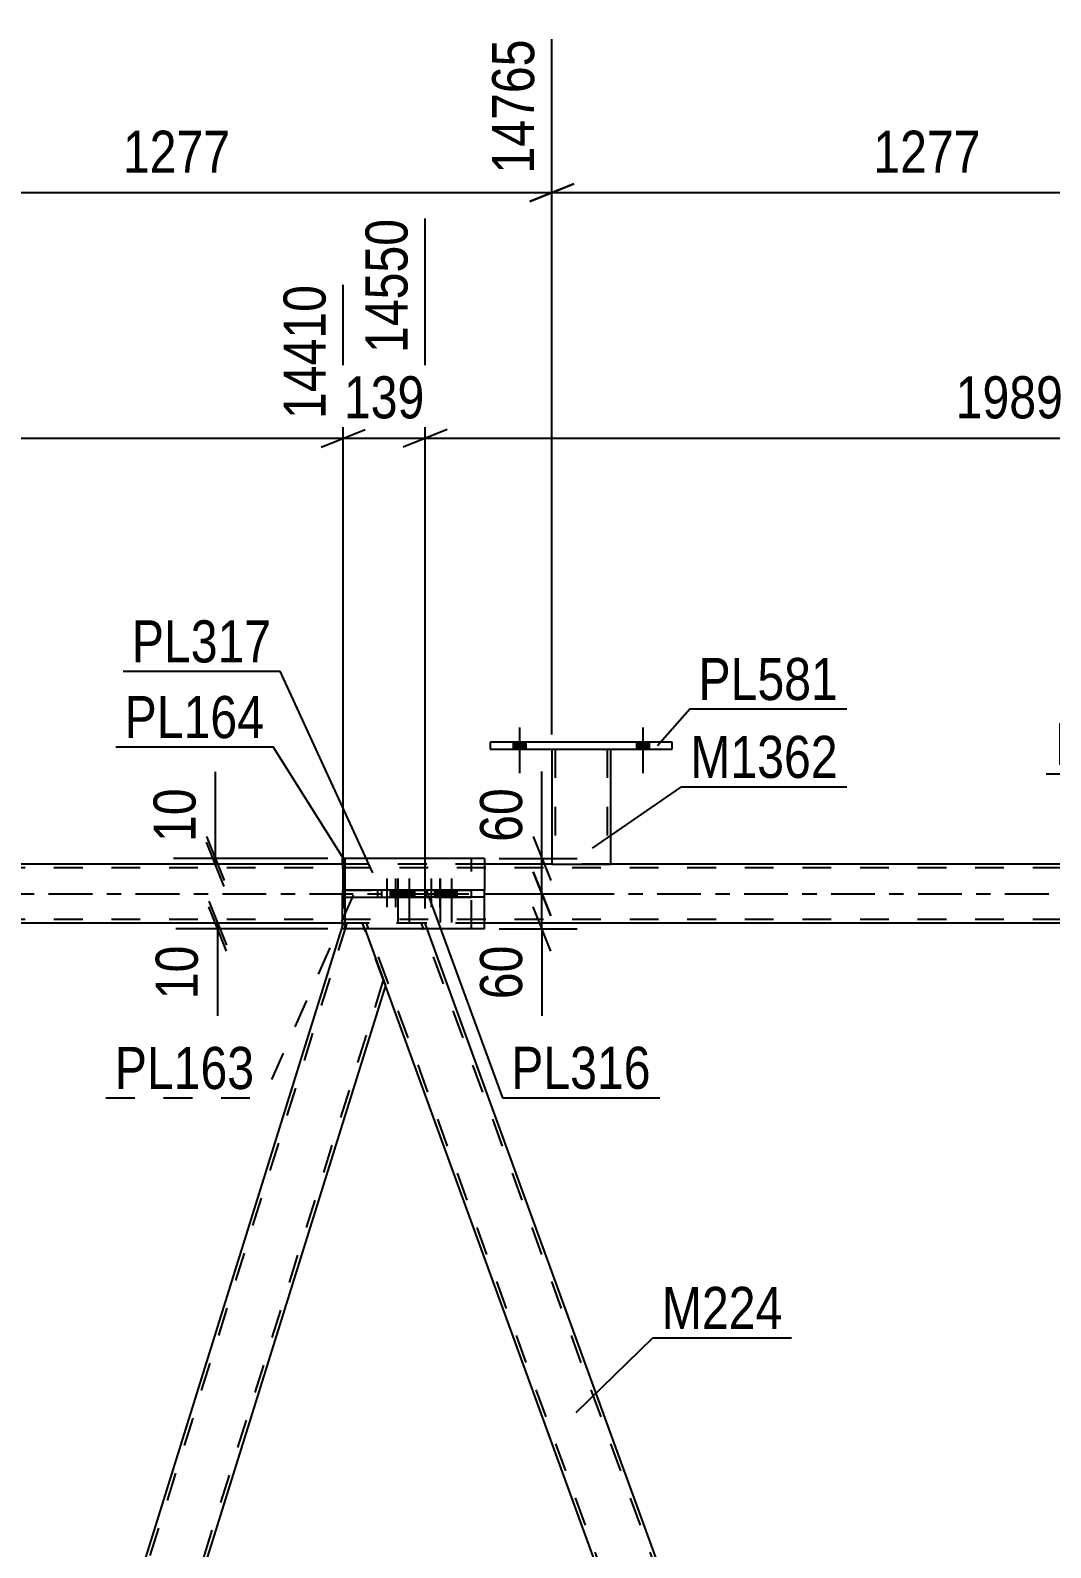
# Model space of a CAD drawing. Header units: millimetres. Extents: x -45 to 796, y -418 to 176.
# Drawn here: x 555.1 to 624.6, y -44.5 to 58.8 of the extents above; entities that cross this region are included whole.
import ezdxf

# ---------------------------------------------------------------- set-up
doc = ezdxf.new("R2010")
doc.units = ezdxf.units.MM
doc.linetypes.add('DXK_LINE_DOT2', pattern=[3.9198, 1.9599, -1.9599])
doc.linetypes.add('DXK_LINE_DOT3', pattern=[5.9187, 2.979, -0.9799, 0.9799, -0.9799])
doc.styles.add('Arial Narrow', font='ARIALN.TTF', dxfattribs={"height": 0.2})

# ---------------------------------------------------------------- blocks, each defined once
blk = doc.blocks.new('Part-122568648-5203 - 5055')
at = {"color": 2, "linetype": 'Continuous'}
for p, q in [((590.61, 9.84), (590.61, 2)), ((594.61, 9.84), (594.61, 2)), ((590.61, 2), (594.61, 2))]:
    blk.add_line(p, q, dxfattribs=at)
at = {"color": 7, "linetype": 'DXK_LINE_DOT2'}
for p, q in [((590.61, 9.84), (594.61, 9.84)), ((590.61, 9.84), (590.61, 9.84)), ((590.61, 9.84), (590.61, 9.84)), ((590.85, 9.84), (590.85, 2)), ((594.37, 9.84), (594.37, 2)), ((594.61, 9.84), (594.61, 9.84)), ((594.61, 9.84), (594.61, 9.84)), ((594.31, 2), (594.35, 2)), ((594.31, 2), (594.35, 2)), ((594.35, 2), (594.37, 2)), ((594.35, 2), (594.37, 2))]:
    blk.add_line(p, q, dxfattribs=at)
blk = doc.blocks.new('Part-122568648-5158 - 5055')
at = {"color": 2, "linetype": 'Continuous'}
for p, q in [((576.41, -2), (539.71, -119.75)), ((576.41, -2), (576.45, -2)), ((576.45, -2), (576.51, -2)), ((577.88, -2.4), (579.28, -6.25)), ((579.28, -6.25), (542.58, -124))]:
    blk.add_line(p, q, dxfattribs=at)
at = {"color": 7, "linetype": 'DXK_LINE_DOT2'}
for p, q in [((576.66, -2), (539.85, -120.12)), ((577.73, -2), (576.51, -2)), ((577.88, -2.4), (577.73, -2)), ((579.14, -5.88), (542.32, -124))]:
    blk.add_line(p, q, dxfattribs=at)
blk = doc.blocks.new('Part-122568648-5178 - 5055')
at = {"color": 7, "linetype": 'DXK_LINE_DOT2'}
for p, q in [((581.99, -2), (577.73, -2)), ((579.28, -6.25), (577.73, -2)), ((622.39, -124), (577.99, -2)), ((626.14, -124), (581.73, -2)), ((582.13, -2.4), (581.99, -2))]:
    blk.add_line(p, q, dxfattribs=at)
at = {"color": 2, "linetype": 'Continuous'}
for p, q in [((624.36, -118.4), (582.13, -2.4)), ((620.1, -118.4), (579.28, -6.25))]:
    blk.add_line(p, q, dxfattribs=at)
blk = doc.blocks.new('Part-122568648-5208 - 5055')
at = {"color": 2, "linetype": 'Continuous'}
for p, q in [((586.41, 10.32), (586.41, 9.84)), ((598.81, 10.32), (586.41, 10.32)), ((586.41, 9.84), (598.81, 9.84)), ((598.81, 9.84), (598.81, 10.32))]:
    blk.add_line(p, q, dxfattribs=at)
blk = doc.blocks.new('Part-122568648-5289 - 5055')
at = {"color": 7, "linetype": 'DXK_LINE_DOT2'}
for p, q in [((699.79, 1.76), (0, 1.76)), ((586.02, 2), (576.51, 2)), ((594.61, 2), (590.61, 2)), ((699.79, -1.76), (0, -1.76)), ((586.02, -2), (576.41, -2))]:
    blk.add_line(p, q, dxfattribs=at)
at = {"color": 2, "linetype": 'Continuous'}
for p, q in [((576.51, 2), (543.53, 2)), ((590.61, 2), (586.02, 2)), ((641.69, 2), (594.61, 2)), ((576.41, -2), (496.85, -2)), ((655.72, -2), (586.02, -2))]:
    blk.add_line(p, q, dxfattribs=at)
at = {"color": 7, "linetype": 'DXK_LINE_DOT3'}
blk.add_line((0, 0), (699.79, 0), dxfattribs=at)
blk = doc.blocks.new('Part-122568648-5496 - 5055')
at = {"color": 2, "linetype": 'Continuous'}
for p, q in [((576.51, 2.4), (576.37, 2.4)), ((576.37, 2), (576.37, 2.4)), ((576.37, -2.12), (576.37, -2)), ((585.15, -2.4), (582.13, -2.4)), ((585.15, -2.4), (585.15, -2.4))]:
    blk.add_line(p, q, dxfattribs=at)
at = {"color": 7, "linetype": 'DXK_LINE_DOT2'}
for p, q in [((585.15, 2.4), (576.51, 2.4)), ((585.15, -2.4), (585.15, 2.4)), ((576.37, -2), (576.37, 2)), ((576.37, -2.4), (576.37, -2.12)), ((582.13, -2.4), (576.37, -2.4))]:
    blk.add_line(p, q, dxfattribs=at)
blk = doc.blocks.new('Bolt-122568648-5364 - 5055')
at = {"linetype": 'Continuous'}
for points in [[(587.97, 9.84), (588.85, 9.84), (588.85, 10.32), (587.97, 10.32)], [(596.37, 9.84), (597.25, 9.84), (597.25, 10.32), (596.37, 10.32)]]:
    blk.add_hatch(color=1, dxfattribs=at).paths.add_polyline_path(points)
at = {"color": 1, "linetype": 'Continuous'}
for p, q in [((588.41, 11.32), (588.41, 8.2)), ((596.81, 11.32), (596.81, 8.2)), ((587.97, 10.32), (587.97, 9.84)), ((588.85, 10.32), (588.85, 9.84)), ((596.37, 10.32), (596.37, 9.84)), ((597.25, 10.32), (597.25, 9.84))]:
    blk.add_line(p, q, dxfattribs=at)
blk = doc.blocks.new('Bolt-122568648-5480 - 5055')
at = {"linetype": 'Continuous'}
for points in [[(587.97, 9.84), (588.85, 9.84), (588.85, 10.32), (587.97, 10.32)], [(596.37, 9.84), (597.25, 9.84), (597.25, 10.32), (596.37, 10.32)]]:
    blk.add_hatch(color=1, dxfattribs=at).paths.add_polyline_path(points)
at = {"color": 1, "linetype": 'Continuous'}
for p, q in [((588.41, 11.32), (588.41, 8.2)), ((596.81, 11.32), (596.81, 8.2)), ((587.97, 10.32), (587.97, 9.84)), ((588.85, 10.32), (588.85, 9.84)), ((596.37, 10.32), (596.37, 9.84)), ((597.25, 10.32), (597.25, 9.84))]:
    blk.add_line(p, q, dxfattribs=at)
blk = doc.blocks.new('Bolt-122568648-5491 - 5055')
at = {"color": 1, "linetype": 'DXK_LINE_DOT2'}
for p, q in [((579.37, 1.04), (579.37, -1.96)), ((579.97, 1.04), (579.97, -1.96)), ((582.39, 1.04), (582.39, -1.96)), ((582.99, 1.04), (582.99, -1.96)), ((579.01, 0.24), (579.01, -0.24)), ((579.61, 0.24), (579.61, -0.24)), ((579.73, 0.24), (579.73, -0.24)), ((580.33, 0.24), (580.33, -0.24)), ((582.03, 0.24), (582.03, -0.24)), ((582.63, 0.24), (582.63, -0.24)), ((582.75, 0.24), (582.75, -0.24)), ((583.35, 0.24), (583.35, -0.24))]:
    blk.add_line(p, q, dxfattribs=at)
blk = doc.blocks.new('Part-122568648-5501 - 5055')
at = {"color": 7, "linetype": 'DXK_LINE_DOT2'}
for p, q in [((576.37, 0.24), (585.15, 0.24)), ((578.74, 0.24), (576.37, 0.24)), ((576.37, 0.24), (576.37, -0.24)), ((585.15, 0.24), (578.74, 0.24)), ((578.74, 0.24), (578.74, -0.24)), ((585.15, 0.24), (585.15, 0.24)), ((585.15, -0.24), (585.15, 0.24)), ((576.37, -0.24), (585.15, -0.24)), ((576.37, -0.24), (578.74, -0.24)), ((578.74, -0.24), (585.15, -0.24))]:
    blk.add_line(p, q, dxfattribs=at)
blk = doc.blocks.new('Bolt-122568648-5503 - 5055')
at = {"linetype": 'Continuous'}
for points in [[(580.49, 0.24), (579.77, 0.24), (579.77, -0.24), (580.49, -0.24)], [(581.26, 0.24), (580.54, 0.24), (580.54, -0.24), (581.26, -0.24)], [(583.38, 0.24), (582.66, 0.24), (582.66, -0.24), (583.38, -0.24)], [(584.15, 0.24), (583.43, 0.24), (583.43, -0.24), (584.15, -0.24)]]:
    blk.add_hatch(color=1, dxfattribs=at).paths.add_polyline_path(points)
at = {"color": 1, "linetype": 'Continuous'}
for p, q in [((580.13, 1.04), (580.13, -1.96)), ((580.9, 1.04), (580.9, -1.96)), ((583.02, 1.04), (583.02, -1.96)), ((583.79, 1.04), (583.79, -1.96)), ((579.77, 0.24), (579.77, -0.24)), ((580.49, 0.24), (580.49, -0.24)), ((580.54, 0.24), (580.54, -0.24)), ((581.26, 0.24), (581.26, -0.24)), ((582.66, 0.24), (582.66, -0.24)), ((583.38, 0.24), (583.38, -0.24)), ((583.43, 0.24), (583.43, -0.24)), ((584.15, 0.24), (584.15, -0.24))]:
    blk.add_line(p, q, dxfattribs=at)
blk = doc.blocks.new('Part-122568648-5508 - 5055')
at = {"color": 2, "linetype": 'Continuous'}
for p, q in [((586.02, 2.4), (576.51, 2.4)), ((576.51, 2.4), (576.51, -2.4)), ((586.02, 2.4), (586.02, 0.24)), ((586.02, -2.4), (586.02, -0.24)), ((586.02, -2.4), (576.51, -2.4))]:
    blk.add_line(p, q, dxfattribs=at)
at = {"color": 7, "linetype": 'DXK_LINE_DOT2'}
blk.add_line((586.02, -0.24), (586.02, 0.24), dxfattribs=at)
blk = doc.blocks.new('Part-122568648-5513 - 5055')
at = {"color": 2, "linetype": 'Continuous'}
for p, q in [((579.87, 0.24), (576.51, 0.24)), ((576.51, 0.24), (576.51, -0.24)), ((579.87, -0.24), (579.87, 0.24)), ((586.02, 0.24), (579.87, 0.24)), ((586.02, -0.24), (586.02, 0.24)), ((576.51, -0.24), (579.87, -0.24)), ((586.02, -0.24), (579.87, -0.24))]:
    blk.add_line(p, q, dxfattribs=at)
blk = doc.blocks.new('StraightDimension-122568648-6323 - 5055')
at = {"color": 7, "linetype": 'Continuous'}
for p, q in [((539.53, 10.84), (539.53, 58.15)), ((590.61, 10.84), (590.61, 58.15)), ((541.03, 48.31), (538.03, 47.11)), ((539.53, 47.71), (590.61, 47.71)), ((589.11, 47.11), (592.11, 48.31))]:
    blk.add_line(p, q, dxfattribs=at)
at = {"color": 0}
blk.add_wipeout([(569.33, 48.46), (569.33, 52.66), (560.81, 52.66), (560.81, 48.46)], dxfattribs=at)
at = {"color": 3, "style": 'Arial Narrow'}
blk.add_text('1277', height=2.863, dxfattribs=at).set_placement((561.41, 49.06))
at = {"color": 0, "linetype": 'Continuous'}
blk.add_wipeout([(590.01, 58.75), (585.81, 58.75), (585.81, 48.41), (590.01, 48.41)], dxfattribs=at)
at = {"color": 3, "linetype": 'Continuous', "style": 'Arial Narrow'}
blk.add_text('14765', height=2.863, rotation=90.0002, dxfattribs=at).set_placement((589.41, 49.01))
blk = doc.blocks.new('StraightDimension-122568648-13005 - 5055')
at = {"color": 7, "linetype": 'Continuous'}
for p, q in [((496.85, -1), (496.85, 45.94)), ((576.41, -1), (576.41, 41.44)), ((498.35, 31.6), (495.35, 30.4)), ((496.85, 31), (576.41, 31)), ((574.91, 30.4), (577.91, 31.6))]:
    blk.add_line(p, q, dxfattribs=at)
at = {"color": 0}
blk.add_wipeout([(540.89, 31.75), (540.89, 35.95), (532.38, 35.95), (532.38, 31.75)], dxfattribs=at)
at = {"color": 3, "style": 'Arial Narrow'}
blk.add_text('1989', height=2.863, dxfattribs=at).set_placement((532.98, 32.35))
at = {"color": 0, "linetype": 'Continuous'}
blk.add_wipeout([(575.81, 42.04), (571.61, 42.04), (571.61, 31.7), (575.81, 31.7)], dxfattribs=at)
at = {"color": 3, "linetype": 'Continuous', "style": 'Arial Narrow'}
blk.add_text('14410', height=2.863, rotation=90.0002, dxfattribs=at).set_placement((575.21, 32.3))
blk = doc.blocks.new('StraightDimension-122568648-6333 - 5055')
at = {"color": 7, "linetype": 'Continuous'}
for p, q in [((590.61, 10.84), (590.61, 58.15)), ((641.69, 10.84), (641.69, 58.15)), ((592.11, 48.31), (589.11, 47.11)), ((590.61, 47.71), (641.69, 47.71)), ((640.19, 47.11), (643.19, 48.31))]:
    blk.add_line(p, q, dxfattribs=at)
at = {"color": 0}
blk.add_wipeout([(620.41, 48.46), (620.41, 52.66), (611.9, 52.66), (611.9, 48.46)], dxfattribs=at)
at = {"color": 3, "style": 'Arial Narrow'}
blk.add_text('1277', height=2.863, dxfattribs=at).set_placement((612.5, 49.06))
at = {"color": 0, "linetype": 'Continuous'}
blk.add_wipeout([(641.09, 58.75), (636.89, 58.75), (636.89, 48.41), (641.09, 48.41)], dxfattribs=at)
at = {"color": 3, "linetype": 'Continuous', "style": 'Arial Narrow'}
blk.add_text('16042', height=2.863, rotation=90.0002, dxfattribs=at).set_placement((640.49, 49.01))
blk = doc.blocks.new('StraightDimension-122568648-5666 - 5055')
at = {"color": 7, "linetype": 'Continuous'}
for p, q in [((567.71, 2.4), (567.71, 8.3)), ((567.71, 2.4), (567.71, 8.3)), ((567.11, 3.9), (568.31, 0.9)), ((568.31, 0.5), (567.11, 3.5)), ((575.37, 2.4), (564.86, 2.4)), ((567.71, 2), (567.71, 2.4)), ((575.37, 2), (564.86, 2))]:
    blk.add_line(p, q, dxfattribs=at)
at = {"color": 0}
blk.add_wipeout([(566.96, 7.78), (562.76, 7.78), (562.76, 2.92), (566.96, 2.92)], dxfattribs=at)
at = {"color": 3, "style": 'Arial Narrow'}
blk.add_text('10', height=2.863, rotation=90.0002, dxfattribs=at).set_placement((566.36, 3.52))
blk = doc.blocks.new('StraightDimension-122568648-5641 - 5055')
at = {"color": 7, "linetype": 'Continuous'}
for p, q in [((567.26, -0.5), (568.46, -3.5)), ((568.46, -3.9), (567.26, -0.9)), ((575.37, -2), (565.01, -2)), ((567.86, -2.4), (567.86, -2)), ((575.37, -2.4), (565.01, -2.4)), ((567.86, -2.4), (567.86, -8.31)), ((567.86, -2.4), (567.86, -8.31))]:
    blk.add_line(p, q, dxfattribs=at)
at = {"color": 0}
blk.add_wipeout([(567.11, -2.93), (562.91, -2.93), (562.91, -7.78), (567.11, -7.78)], dxfattribs=at)
at = {"color": 3, "style": 'Arial Narrow'}
blk.add_text('10', height=2.863, rotation=90.0002, dxfattribs=at).set_placement((566.51, -7.18))
blk = doc.blocks.new('StraightDimension-122568648-5890 - 5055')
at = {"color": 7, "linetype": 'Continuous'}
for p, q in [((589.34, 1.5), (590.54, -1.5)), ((587.02, 0), (592.34, 0)), ((589.94, -2.4), (589.94, 0)), ((590.54, -3.9), (589.34, -0.9)), ((587.02, -2.4), (592.34, -2.4)), ((589.94, -2.4), (589.94, -8.31)), ((589.94, -2.4), (589.94, -8.31))]:
    blk.add_line(p, q, dxfattribs=at)
at = {"color": 0}
blk.add_wipeout([(589.19, -2.92), (584.99, -2.92), (584.99, -7.78), (589.19, -7.78)], dxfattribs=at)
at = {"color": 3, "style": 'Arial Narrow'}
blk.add_text('60', height=2.863, rotation=90.0002, dxfattribs=at).set_placement((588.59, -7.18))
blk = doc.blocks.new('StraightDimension-122568648-5899 - 5055')
at = {"color": 7, "linetype": 'Continuous'}
for p, q in [((589.94, 2.4), (589.94, 8.31)), ((589.94, 2.4), (589.94, 8.31)), ((589.34, 3.9), (590.54, 0.9)), ((587.02, 2.4), (592.34, 2.4)), ((589.94, 0), (589.94, 2.4)), ((590.54, -1.5), (589.34, 1.5)), ((587.02, 0), (592.34, 0))]:
    blk.add_line(p, q, dxfattribs=at)
at = {"color": 0}
blk.add_wipeout([(589.19, 7.78), (584.99, 7.78), (584.99, 2.93), (589.19, 2.93)], dxfattribs=at)
at = {"color": 3, "style": 'Arial Narrow'}
blk.add_text('60', height=2.863, rotation=90.0002, dxfattribs=at).set_placement((588.59, 3.53))
blk = doc.blocks.new('StraightDimension-122568648-13003 - 5055')
at = {"color": 7, "linetype": 'Continuous'}
for p, q in [((581.99, -1), (581.99, 45.94)), ((661.55, -1), (661.55, 41.44)), ((583.49, 31.6), (580.49, 30.4)), ((581.99, 31), (661.55, 31)), ((660.05, 30.4), (663.05, 31.6))]:
    blk.add_line(p, q, dxfattribs=at)
at = {"color": 0}
blk.add_wipeout([(626.02, 31.75), (626.02, 35.95), (617.51, 35.95), (617.51, 31.75)], dxfattribs=at)
at = {"color": 3, "style": 'Arial Narrow'}
blk.add_text('1989', height=2.863, dxfattribs=at).set_placement((618.11, 32.35))
at = {"color": 0, "linetype": 'Continuous'}
blk.add_wipeout([(660.95, 42.04), (656.75, 42.04), (656.75, 31.7), (660.95, 31.7)], dxfattribs=at)
at = {"color": 3, "linetype": 'Continuous', "style": 'Arial Narrow'}
blk.add_text('16539', height=2.863, rotation=90.0002, dxfattribs=at).set_placement((660.35, 32.3))
blk = doc.blocks.new('StraightDimension-122568648-13004 - 5055')
at = {"color": 7, "linetype": 'Continuous'}
for p, q in [((581.99, -1), (581.99, 45.94)), ((576.41, -1), (576.41, 41.44)), ((574.91, 30.4), (577.91, 31.6)), ((576.41, 31), (581.99, 31)), ((583.49, 31.6), (580.49, 30.4))]:
    blk.add_line(p, q, dxfattribs=at)
at = {"color": 0}
blk.add_wipeout([(582.54, 31.75), (582.54, 35.95), (575.86, 35.95), (575.86, 31.75)], dxfattribs=at)
at = {"color": 3, "style": 'Arial Narrow'}
blk.add_text('139', height=2.863, dxfattribs=at).set_placement((576.46, 32.35))
at = {"color": 0, "linetype": 'Continuous'}
blk.add_wipeout([(581.39, 46.54), (577.19, 46.54), (577.19, 36.2), (581.39, 36.2)], dxfattribs=at)
at = {"color": 3, "linetype": 'Continuous', "style": 'Arial Narrow'}
blk.add_text('14550', height=2.863, rotation=90.0002, dxfattribs=at).set_placement((580.79, 36.8))
blk = doc.blocks.new('Mark-122568648-5199 - 5055')
at = {"color": 30, "linetype": 'Continuous'}
for p, q in [((593.39, 3.1), (599.44, 7.28)), ((599.44, 7.28), (610.69, 7.28))]:
    blk.add_line(p, q, dxfattribs=at)
at = {"color": 0}
blk.add_wipeout([(610.09, 7.88), (610.09, 10.88), (600.04, 10.88), (600.04, 7.88)], dxfattribs=at)
blk.add_wipeout([(610.09, 7.88), (610.09, 10.88), (600.04, 10.88), (600.04, 7.88)], dxfattribs=at)
at = {"color": 3, "style": 'Arial Narrow'}
blk.add_text('M1362', height=2.863, dxfattribs=at).set_placement((600.04, 7.88))
blk = doc.blocks.new('Mark-122568648-5174 - 5055')
at = {"color": 30, "linetype": 'Continuous'}
for p, q in [((592.26, -35.31), (597.5, -30.22)), ((597.5, -30.22), (606.92, -30.22))]:
    blk.add_line(p, q, dxfattribs=at)
at = {"color": 0}
blk.add_wipeout([(606.32, -29.62), (606.32, -26.62), (598.1, -26.62), (598.1, -29.62)], dxfattribs=at)
blk.add_wipeout([(606.32, -29.62), (606.32, -26.62), (598.1, -26.62), (598.1, -29.62)], dxfattribs=at)
at = {"color": 3, "style": 'Arial Narrow'}
blk.add_text('M224', height=2.863, dxfattribs=at).set_placement((598.1, -29.62))
blk = doc.blocks.new('Mark-122568648-5204 - 5055')
at = {"color": 30, "linetype": 'Continuous'}
for p, q in [((597.8, 10.09), (600, 12.58)), ((600, 12.58), (610.7, 12.58))]:
    blk.add_line(p, q, dxfattribs=at)
at = {"color": 0}
blk.add_wipeout([(610.1, 13.18), (610.1, 16.18), (600.6, 16.18), (600.6, 13.18)], dxfattribs=at)
blk.add_wipeout([(610.1, 13.18), (610.1, 16.18), (600.6, 16.18), (600.6, 13.18)], dxfattribs=at)
at = {"color": 3, "style": 'Arial Narrow'}
blk.add_text('PL581', height=2.863, dxfattribs=at).set_placement((600.6, 13.18))
blk = doc.blocks.new('Mark-122568648-5209 - 5055')
at = {"color": 30, "linetype": 'Continuous'}
for p in [(624.27, 8.15), (642.17, 4.46)]:
    blk.add_line(p, (635.52, 8.15), dxfattribs=at)
at = {"color": 0}
blk.add_wipeout([(634.92, 8.75), (634.92, 11.75), (624.87, 11.75), (624.87, 8.75)], dxfattribs=at)
blk.add_wipeout([(634.92, 8.75), (634.92, 11.75), (624.87, 11.75), (624.87, 8.75)], dxfattribs=at)
at = {"color": 3, "style": 'Arial Narrow'}
blk.add_text('M1362', height=2.863, dxfattribs=at).set_placement((624.87, 8.75))
blk = doc.blocks.new('Mark-122568648-5492 - 5055')
at = {"color": 30, "linetype": 'Continuous'}
for p in [(560.93, 9.99), (576.45, 2.35)]:
    blk.add_line(p, (571.64, 9.99), dxfattribs=at)
at = {"color": 0}
blk.add_wipeout([(571.04, 10.59), (571.04, 13.59), (561.53, 13.59), (561.53, 10.59)], dxfattribs=at)
blk.add_wipeout([(571.04, 10.59), (571.04, 13.59), (561.53, 13.59), (561.53, 10.59)], dxfattribs=at)
at = {"color": 3, "style": 'Arial Narrow'}
blk.add_text('PL164', height=2.863, dxfattribs=at).set_placement((561.53, 10.59))
blk = doc.blocks.new('Mark-122568648-5497 - 5055')
at = {"color": 30, "linetype": 'DXK_LINE_DOT2'}
for p in [(577.08, -0.09), (560.26, -13.89)]:
    blk.add_line(p, (570.97, -13.89), dxfattribs=at)
at = {"color": 0}
blk.add_wipeout([(570.37, -13.29), (570.37, -10.29), (560.86, -10.29), (560.86, -13.29)], dxfattribs=at)
blk.add_wipeout([(570.37, -13.29), (570.37, -10.29), (560.86, -10.29), (560.86, -13.29)], dxfattribs=at)
at = {"color": 3, "style": 'Arial Narrow'}
blk.add_text('PL163', height=2.863, dxfattribs=at).set_placement((560.86, -13.29))
blk = doc.blocks.new('Mark-122568648-5504 - 5055')
at = {"color": 30, "linetype": 'Continuous'}
for p in [(561.42, 15.14), (578.42, 1.43)]:
    blk.add_line(p, (572.12, 15.14), dxfattribs=at)
at = {"color": 0}
blk.add_wipeout([(571.52, 15.74), (571.52, 18.74), (562.02, 18.74), (562.02, 15.74)], dxfattribs=at)
blk.add_wipeout([(571.52, 15.74), (571.52, 18.74), (562.02, 18.74), (562.02, 15.74)], dxfattribs=at)
at = {"color": 3, "style": 'Arial Narrow'}
blk.add_text('PL317', height=2.863, dxfattribs=at).set_placement((562.02, 15.74))
blk = doc.blocks.new('Mark-122568648-5509 - 5055')
at = {"color": 30, "linetype": 'Continuous'}
for p, q in [((582.1, 0.14), (587.25, -13.88)), ((587.25, -13.88), (597.96, -13.88))]:
    blk.add_line(p, q, dxfattribs=at)
at = {"color": 0}
blk.add_wipeout([(597.36, -13.28), (597.36, -10.28), (587.85, -10.28), (587.85, -13.28)], dxfattribs=at)
blk.add_wipeout([(597.36, -13.28), (597.36, -10.28), (587.85, -10.28), (587.85, -13.28)], dxfattribs=at)
at = {"color": 3, "style": 'Arial Narrow'}
blk.add_text('PL316', height=2.863, dxfattribs=at).set_placement((587.85, -13.28))

msp = doc.modelspace()

# ---------------------------------------------------------------- block references
for name in ['Bolt-122568648-5364 - 5055', 'Bolt-122568648-5480 - 5055', 'Part-122568648-5208 - 5055', 'Part-122568648-5203 - 5055', 'Part-122568648-5496 - 5055', 'Part-122568648-5508 - 5055', 'Part-122568648-5289 - 5055', 'Bolt-122568648-5491 - 5055', 'Bolt-122568648-5503 - 5055', 'Part-122568648-5501 - 5055', 'Part-122568648-5513 - 5055', 'Part-122568648-5158 - 5055', 'Part-122568648-5178 - 5055']:
    msp.add_blockref(name, (0, 0))

# ---------------------------------------------------------------- next in the draw order: block references
for name in ['StraightDimension-122568648-6323 - 5055', 'StraightDimension-122568648-5890 - 5055', 'Mark-122568648-5174 - 5055']:
    msp.add_blockref(name, (0, 0))

# ---------------------------------------------------------------- next in the draw order: block references
for name in ['StraightDimension-122568648-6333 - 5055', 'StraightDimension-122568648-13005 - 5055', 'StraightDimension-122568648-5899 - 5055']:
    msp.add_blockref(name, (0, 0))

# ---------------------------------------------------------------- next in the draw order: block references
for name in ['StraightDimension-122568648-13003 - 5055', 'StraightDimension-122568648-5666 - 5055', 'StraightDimension-122568648-5641 - 5055']:
    msp.add_blockref(name, (0, 0))

# ---------------------------------------------------------------- next in the draw order: block references
for name in ['StraightDimension-122568648-13004 - 5055', 'Mark-122568648-5209 - 5055', 'Mark-122568648-5199 - 5055']:
    msp.add_blockref(name, (0, 0))

# ---------------------------------------------------------------- next in the draw order: block references
for name in ['Mark-122568648-5204 - 5055', 'Mark-122568648-5492 - 5055', 'Mark-122568648-5509 - 5055', 'Mark-122568648-5497 - 5055']:
    msp.add_blockref(name, (0, 0))

# ---------------------------------------------------------------- next in the draw order: block references
msp.add_blockref('Mark-122568648-5504 - 5055', (0, 0))

doc.saveas('drawing.dxf')
